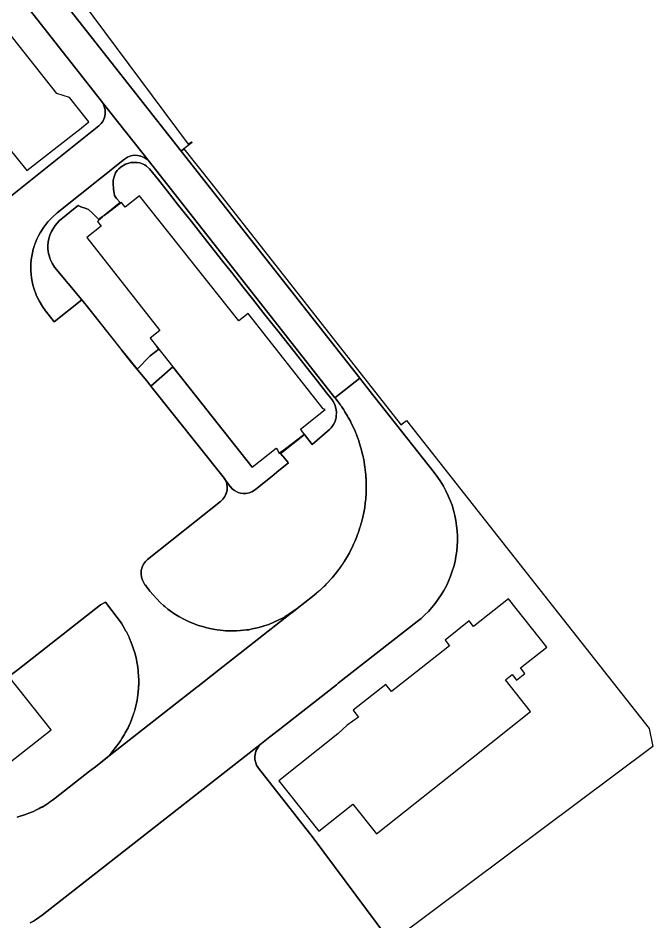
# Model space of a CAD drawing. Header units: metres. Extents: x 12119079 to 12120438, y 3530576 to 3532235.
# Drawn here: x 12120076 to 12120438, y 3530836 to 3531351 of the extents above; entities that cross this region are included whole.
import ezdxf

# ---------------------------------------------------------------- set-up
doc = ezdxf.new("R2010")
doc.units = ezdxf.units.M
for name, color, linetype in [('SURF_HOLE_Pavement Surface 6', 1, 'Continuous'), ('SURF_OUTER_Gravel Surface 1', 3, 'Continuous'), ('SURF_OUTER_Pavement Surface 1', 3, 'Continuous'), ('SURF_OUTER_Pavement Surface 10', 3, 'Continuous'), ('SURF_OUTER_Pavement Surface 12', 3, 'Continuous'), ('SURF_OUTER_Pavement Surface 18', 3, 'Continuous'), ('SURF_OUTER_Pavement Surface 3', 3, 'Continuous'), ('SURF_OUTER_Pavement Surface 6', 3, 'Continuous'), ('SURF_OUTER_Roadway Surface N10', 3, 'Continuous'), ('SURF_OUTER_Roadway Surface N12', 3, 'Continuous'), ('SURF_OUTER_Roadway Surface N8', 3, 'Continuous')]:
    doc.layers.add(name, color=color, linetype=linetype)

msp = doc.modelspace()

# ---------------------------------------------------------------- linework, layer by layer
at = {"layer": 'SURF_HOLE_Pavement Surface 6'}
msp.add_lwpolyline([(12120299.6372, 3530976.0695), (12120289.0836, 3530967.7459), (12120285.8323, 3530971.7762), (12120267.2447, 3530957.0971), (12120269.4421, 3530954.1852), (12120270.3154, 3530952.9863), (12120263.9112, 3530948.4295), (12120258.5531, 3530943.5776), (12120224.9215, 3530916.8649), (12120247.71, 3530888.173), (12120267.0597, 3530903.5348), (12120280.4963, 3530886.6174), (12120334.6335, 3530929.6156), (12120368.2645, 3530956.3269), (12120353.9959, 3530974.2919), (12120357.8929, 3530977.3633), (12120360.3708, 3530974.1821), (12120365.1159, 3530977.9607), (12120362.6048, 3530981.1264), (12120377.5587, 3530992.8756), (12120355.7953, 3531020.4437), (12120335.8458, 3531004.7037), (12120333.3737, 3531007.9009), (12120319.6236, 3530996.9446), (12120322.064, 3530993.7574)], close=True, dxfattribs=at)
at = {"layer": 'SURF_OUTER_Gravel Surface 1'}
for points in [[(12120125.36, 3531238.9582), (12120134.4745, 3531246.2252), (12120132.4353, 3531248.6342), (12120131.3072, 3531250.2184), (12120130.6959, 3531253.8688), (12120130.4633, 3531257.2722), (12120130.5985, 3531258.9354), (12120131.039, 3531260.9514), (12120131.8616, 3531263.1343), (12120132.8494, 3531264.439), (12120133.7293, 3531265.4284), (12120135.0435, 3531266.6057), (12120137.671, 3531268.1575), (12120139.4558, 3531268.7946), (12120140.648, 3531269.0353), (12120142.0423, 3531269.1621), (12120143.7898, 3531269.1621), (12120145.7549, 3531268.8142), (12120147.7273, 3531268.0953), (12120148.5683, 3531267.6626), (12120149.6279, 3531266.9912), (12120151.2811, 3531265.4936), (12120156.3432, 3531259.1768), (12120161.2427, 3531252.9085), (12120167.8606, 3531244.5464), (12120175.0818, 3531235.3749), (12120181.8238, 3531226.9651), (12120193.0782, 3531212.644), (12120198.0034, 3531206.5374), (12120199.3169, 3531204.8783), (12120204.5712, 3531198.0609), (12120209.8886, 3531191.4201), (12120217.18, 3531182.1545), (12120225.0527, 3531172.2858), (12120235.6877, 3531158.6551), (12120240.5415, 3531152.6156), (12120246.9673, 3531144.4687), (12120252.0473, 3531137.8495), (12120255.2164, 3531133.8846), (12120255.7773, 3531132.9563), (12120256.7388, 3531131.1723), (12120257.5729, 3531128.4337), (12120257.7082, 3531126.5861), (12120257.6615, 3531125.0395), (12120257.4926, 3531123.6789), (12120256.8195, 3531121.1607), (12120256.0487, 3531119.8199), (12120254.7554, 3531118.0055), (12120253.7672, 3531116.9463), (12120243.9638, 3531108.4204), (12120239.502, 3531114.168), (12120239.2725, 3531114.4954), (12120238.2558, 3531115.8166), (12120238.1779, 3531115.9364), (12120237.1827, 3531117.1804), (12120251.3265, 3531128.3511), (12120251.2556, 3531128.4069), (12120250.2565, 3531128.7936), (12120207.4401, 3531182.9876), (12120202.0648, 3531178.8741), (12120145.6225, 3531250.1018), (12120137.3951, 3531243.5903), (12120135.2786, 3531246.2955), (12120126.8839, 3531239.7444)], [(12120097.1422, 3531209.3812), (12120095.7576, 3531211.7479), (12120094.6984, 3531214.0887), (12120094.3852, 3531214.801), (12120093.7744, 3531217.3107), (12120093.4299, 3531219.8148), (12120093.4299, 3531221.5833), (12120093.6189, 3531224.0654), (12120094.4645, 3531227.6024), (12120095.4208, 3531229.8451), (12120097.4428, 3531233.2464), (12120099.8073, 3531235.8444), (12120103.819, 3531239.0411), (12120105.8341, 3531240.7996), (12120107.88, 3531242.5449), (12120110.6368, 3531244.4931), (12120112.2115, 3531243.8878), (12120112.6724, 3531243.7106), (12120114.6185, 3531243.0824), (12120116.4366, 3531242.213), (12120118.8016, 3531240.1533), (12120121.1661, 3531237.8057), (12120122.4815, 3531236.6632), (12120123.0143, 3531237.088), (12120124.5189, 3531237.8988), (12120122.1539, 3531236.0532), (12120121.5456, 3531235.5535), (12120123.6887, 3531232.8267), (12120115.4717, 3531226.3034), (12120157.2131, 3531173.338), (12120151.702, 3531168.9448), (12120155.1982, 3531164.5214), (12120156.5747, 3531162.7798), (12120151.723, 3531158.8918), (12120144.1832, 3531151.356), (12120140.9387, 3531155.414), (12120116.6173, 3531185.8331), (12120112.6702, 3531190.7699)], [(12120164.5184, 3531152.7293), (12120209.69, 3531095.5783), (12120223.3915, 3531106.3548), (12120224.1384, 3531105.3995), (12120225.0869, 3531103.3492), (12120225.5067, 3531103.6495), (12120225.5508, 3531103.5931), (12120226.8965, 3531104.6433), (12120226.6299, 3531103.8638), (12120225.926, 3531103.3003), (12120228.2666, 3531100.4499), (12120230.1114, 3531098.3568), (12120230.3404, 3531097.9327), (12120224.89, 3531093.5526), (12120221.1073, 3531090.4539), (12120212.696, 3531083.7312), (12120211.5687, 3531082.851), (12120209.5219, 3531081.512), (12120207.9781, 3531080.9602), (12120206.4037, 3531080.5208), (12120204.5201, 3531080.5208), (12120203.1501, 3531080.6536), (12120201.8211, 3531081.0112), (12120199.671, 3531082.1903), (12120198.4238, 3531083.0997), (12120198.3246, 3531083.2213), (12120196.7051, 3531085.2778), (12120194.0543, 3531088.915), (12120193.4543, 3531089.7382), (12120193.2851, 3531089.9957), (12120152.0407, 3531141.7307)]]:
    msp.add_lwpolyline(points, close=True, dxfattribs=at)
at = {"layer": 'SURF_OUTER_Pavement Surface 1'}
for points in [[(12119967.2184, 3531503.1591), (12120123.9635, 3531303.9869), (12120124.5976, 3531303.0097), (12120125.1223, 3531302.0331), (12120125.9986, 3531299.1639), (12120126.0382, 3531296.6555), (12120125.5953, 3531294.6541), (12120124.7749, 3531292.8218), (12120123.6575, 3531291.2503), (12120122.3445, 3531289.9897), (12120050.114, 3531232.309)], [(12120010.2509, 3531361.6217), (12120068.2495, 3531288.0345), (12120069.9878, 3531286.0991), (12120070.4094, 3531278.2299), (12120081.3023, 3531264.4404), (12120109.7714, 3531286.6755), (12120110.4941, 3531287.1457), (12120116.6151, 3531292.2779), (12120105.7137, 3531306.0617), (12120098.4231, 3531308.4215), (12120048.2425, 3531371.9998)]]:
    msp.add_lwpolyline(points, dxfattribs=at)
at = {"layer": 'SURF_OUTER_Pavement Surface 10'}
msp.add_lwpolyline([(12120083.3116, 3530835.9201), (12120085.0929, 3530836.87), (12120086.813, 3530837.9017), (12120090.0494, 3530840.1872), (12120215.0346, 3530938.0744), (12120213.6297, 3530936.7349), (12120213.0605, 3530935.9253), (12120211.8932, 3530933.7567), (12120211.3788, 3530931.8828), (12120211.2506, 3530930.4382), (12120211.3125, 3530928.9803), (12120211.7467, 3530927.0569), (12120212.2848, 3530925.6731), (12120213.3277, 3530924.0358), (12120244.3965, 3530884.3504), (12120286.9649, 3530827.1447)], dxfattribs=at)
at = {"layer": 'SURF_OUTER_Pavement Surface 12'}
msp.add_lwpolyline([(12120050.5549, 3531444.1684), (12120173.3458, 3531279.5739), (12120175.2235, 3531280.8932), (12120175.525, 3531280.5105), (12120170.8116, 3531276.7979), (12120169.2387, 3531275.5627), (12119975.3234, 3531521.9721)], dxfattribs=at)
at = {"layer": 'SURF_OUTER_Pavement Surface 18'}
msp.add_lwpolyline([(12120051.3106, 3530911.3924), (12120095.166, 3530945.8724), (12120071.1998, 3530976.2788), (12120076.4621, 3530980.3252), (12120123.395, 3531017.0835), (12120126.1254, 3531018.5885), (12120132.8414, 3531009.8365), (12120134.6555, 3531007.3216), (12120135.4147, 3531006.1821), (12120136.4579, 3531004.5181), (12120137.8205, 3531002.1429), (12120138.1021, 3531001.619), (12120139.5831, 3530998.6332), (12120139.9033, 3530997.9281), (12120140.8963, 3530995.5699), (12120141.6502, 3530993.5633), (12120142.0376, 3530992.4386), (12120143.0036, 3530989.2487), (12120143.7913, 3530986.0102), (12120144.096, 3530984.4915), (12120144.3983, 3530982.7331), (12120144.7798, 3530979.8401), (12120144.8226, 3530979.4273), (12120145.0631, 3530976.103), (12120145.1097, 3530974.6718), (12120145.1189, 3530972.7706), (12120145.1014, 3530972.1933), (12120144.9898, 3530969.4402), (12120144.6316, 3530965.7654), (12120144.1795, 3530962.8264), (12120143.85, 3530961.1294), (12120143.5007, 3530959.5634), (12120143.0553, 3530957.8041), (12120141.5947, 3530953.177), (12120141.2139, 3530952.1112), (12120140.3963, 3530950.0696), (12120139.0161, 3530947.0359), (12120137.4698, 3530944.0833), (12120137.1935, 3530943.6173), (12120136.3942, 3530942.2697), (12120135.5419, 3530940.9678), (12120134.7141, 3530939.6263), (12120133.8987, 3530938.4578), (12120131.9001, 3530935.8097), (12120128.2546, 3530931.0742), (12120128.2464, 3530931.0636), (12120125.5403, 3530928.9375), (12120120.4117, 3530924.8439), (12120117.1424, 3530922.2485), (12120097.5213, 3530906.8814), (12120095.9697, 3530905.7336), (12120094.3498, 3530904.5605), (12120093.8671, 3530904.2343), (12120091.5462, 3530902.7583), (12120089.4117, 3530901.5275), (12120088.3715, 3530900.9764), (12120086.5653, 3530900.0732), (12120085.0919, 3530899.374), (12120082.5978, 3530898.3204), (12120081.644, 3530897.9543), (12120079.4664, 3530897.1792), (12120077.5991, 3530896.5904), (12120075.9603, 3530896.128)], dxfattribs=at)
at = {"layer": 'SURF_OUTER_Pavement Surface 3'}
for points in [[(12120088.3091, 3531190.3785), (12120088.1012, 3531190.7758), (12120086.6975, 3531193.7398), (12120085.369, 3531197.4327), (12120084.8419, 3531199.3275), (12120084.3928, 3531201.3177), (12120084.0482, 3531203.3167), (12120083.8041, 3531205.3439), (12120083.6633, 3531207.3918), (12120083.6278, 3531209.4524), (12120083.6988, 3531211.5176), (12120083.8767, 3531213.5791), (12120084.1609, 3531215.6286), (12120084.5502, 3531217.658), (12120085.0423, 3531219.6593), (12120085.4929, 3531221.1554), (12120086.3223, 3531223.5472), (12120087.1022, 3531225.4198), (12120087.9687, 3531227.2363), (12120088.9166, 3531228.9912), (12120091.0318, 3531232.2969), (12120093.3972, 3531235.3061), (12120095.9594, 3531237.9991), (12120098.6659, 3531240.3673), (12120137.0762, 3531271.0404), (12120138.7113, 3531272.1029), (12120140.5427, 3531272.8322), (12120142.515, 3531273.1941), (12120144.4647, 3531273.1601), (12120146.3706, 3531272.7484), (12120148.1943, 3531271.9559), (12120149.8251, 3531270.8181), (12120151.1743, 3531269.411), (12120256.9116, 3531135.0534), (12120256.9586, 3531134.9935), (12120257.9222, 3531133.731), (12120258.7005, 3531132.7004), (12120259.2848, 3531131.9267), (12120260.2909, 3531130.5145), (12120260.7855, 3531129.8025), (12120261.8895, 3531128.1586), (12120262.5815, 3531127.0603), (12120264.0833, 3531124.5728), (12120264.4736, 3531123.8525), (12120265.6486, 3531121.6845), (12120266.1724, 3531120.666), (12120268.1171, 3531116.6358), (12120268.1539, 3531116.5074), (12120268.5984, 3531115.3953), (12120268.904, 3531114.6076), (12120269.5569, 3531112.922), (12120269.8946, 3531111.9913), (12120270.4114, 3531110.5676), (12120270.7576, 3531109.5203), (12120271.5104, 3531107.0949), (12120271.812, 3531106.0337), (12120272.5817, 3531103.0014), (12120272.6701, 3531102.6138), (12120272.7509, 3531102.2596), (12120273.2865, 3531099.6881), (12120273.4989, 3531098.5834), (12120273.993, 3531095.2954), (12120274.1639, 3531093.9063), (12120274.2997, 3531092.5473), (12120274.4239, 3531091.3052), (12120274.4526, 3531091.0171), (12120274.4985, 3531090.3922), (12120274.5056, 3531090.2514), (12120274.5767, 3531088.8404), (12120274.5829, 3531088.8379), (12120274.6692, 3531087.0049), (12120274.6801, 3531086.4244), (12120274.6842, 3531083.3522), (12120274.6656, 3531082.4042), (12120274.5772, 3531080.2004), (12120274.4664, 3531078.4707), (12120274.4254, 3531077.896), (12120274.207, 3531075.9458), (12120274.1186, 3531075.1866), (12120273.8126, 3531072.592), (12120273.246, 3531069.6026), (12120272.7302, 3531067.0948), (12120271.9816, 3531064.0653), (12120271.9566, 3531063.9636), (12120271.8518, 3531063.5811), (12120271.6393, 3531062.8637), (12120270.9456, 3531060.5388), (12120270.908, 3531060.4127), (12120270.7189, 3531059.8258), (12120270.6699, 3531059.6723), (12120269.5931, 3531056.622), (12120269.1123, 3531055.3724), (12120268.3139, 3531053.4481), (12120267.881, 3531052.3947), (12120267.5257, 3531051.5528), (12120266.6845, 3531049.8333), (12120265.2221, 3531046.9093), (12120265.0797, 3531046.634), (12120263.8537, 3531044.5117), (12120263.4573, 3531043.8326), (12120262.3509, 3531042.0287), (12120262.1559, 3531041.7359), (12120260.2719, 3531038.9086), (12120259.9714, 3531038.4733), (12120258.17, 3531036.0454), (12120257.7955, 3531035.5474), (12120255.2881, 3531032.4905), (12120254.7753, 3531031.9149), (12120252.8965, 3531029.8515), (12120252.8964, 3531029.8514), (12120252.4799, 3531029.4089), (12120252.0846, 3531029.0134), (12120250.6254, 3531027.5539), (12120250.5897, 3531027.5182), (12120249.5413, 3531026.5041), (12120249.0677, 3531026.0587), (12120248.2066, 3531025.2903), (12120247.5837, 3531024.7252), (12120246.412, 3531023.7125), (12120244.0347, 3531021.7566), (12120235.3866, 3531014.9838), (12120232.4149, 3531012.8166), (12120231.0719, 3531011.921), (12120228.6133, 3531010.4101), (12120228.5218, 3531010.3554), (12120228.5206, 3531010.3575), (12120228.3597, 3531010.2666), (12120228.3628, 3531010.2608), (12120227.0577, 3531009.5308), (12120224.99, 3531008.441), (12120222.1475, 3531007.1269), (12120219.2282, 3531005.9585), (12120216.4826, 3531005.0235), (12120213.6116, 3531004.1976), (12120209.7524, 3531003.3201), (12120208.4929, 3531003.1033), (12120207.8804, 3531002.9128), (12120206.4636, 3531002.7839), (12120203.1503, 3531002.4306), (12120200.1265, 3531002.2655), (12120197.6566, 3531002.232), (12120194.5656, 3531002.3501), (12120193.1631, 3531002.4785), (12120189.8821, 3531002.8545), (12120186.5969, 3531003.418), (12120183.9176, 3531004.0219), (12120182.1071, 3531004.4962), (12120179.2427, 3531005.3881), (12120173.8802, 3531007.3731), (12120170.7848, 3531008.8649), (12120167.9561, 3531010.4225), (12120166.9796, 3531011.0067), (12120165.1286, 3531012.1875), (12120162.956, 3531013.7001), (12120161.6642, 3531014.6693), (12120159.9257, 3531016.0625), (12120159.1623, 3531016.7086), (12120157.4444, 3531018.2462), (12120157.3013, 3531018.3892), (12120151.3977, 3531024.9478), (12120149.7609, 3531027.096), (12120149.0725, 3531028.1017), (12120148.6092, 3531028.5482), (12120147.2331, 3531031.1309), (12120146.6769, 3531032.863), (12120146.4415, 3531034.7333), (12120146.5668, 3531036.649), (12120147.0607, 3531038.5156), (12120147.8726, 3531040.2044), (12120148.9496, 3531041.6705), (12120150.2031, 3531042.8608), (12120191.6995, 3531075.9427), (12120193.0183, 3531077.2076), (12120194.1401, 3531078.7863), (12120194.5945, 3531079.6794), (12120194.8308, 3531080.2893), (12120194.9622, 3531080.6285), (12120195.2338, 3531081.6206), (12120195.4028, 3531082.6408), (12120195.4654, 3531083.6731), (12120195.4217, 3531084.7008), (12120195.2821, 3531085.6569), (12120195.0307, 3531086.6798), (12120194.2889, 3531088.4688), (12120194.0543, 3531088.915), (12120196.7051, 3531085.2778), (12120197.1851, 3531084.6192), (12120198.3246, 3531083.2213), (12120198.4238, 3531083.0997), (12120199.671, 3531082.1903), (12120201.8211, 3531081.0112), (12120203.1501, 3531080.6536), (12120204.5201, 3531080.5208), (12120206.4037, 3531080.5208), (12120207.9781, 3531080.9602), (12120209.5219, 3531081.512), (12120211.5687, 3531082.851), (12120212.696, 3531083.7312), (12120221.1073, 3531090.4539), (12120224.89, 3531093.5526), (12120230.3404, 3531097.9327), (12120230.1114, 3531098.3568), (12120228.2666, 3531100.4499), (12120225.926, 3531103.3003), (12120226.6299, 3531103.8638), (12120239.502, 3531114.168), (12120243.9638, 3531108.4204), (12120253.7672, 3531116.9463), (12120254.7554, 3531118.0055), (12120256.0487, 3531119.8199), (12120256.8195, 3531121.1607), (12120257.4926, 3531123.6789), (12120257.6615, 3531125.0395), (12120257.7082, 3531125.4165), (12120257.7082, 3531126.5861), (12120257.5729, 3531128.4337), (12120256.7388, 3531131.1723), (12120255.7773, 3531132.9563), (12120255.2164, 3531133.8846), (12120252.0473, 3531137.8495), (12120246.9673, 3531144.4687), (12120240.5415, 3531152.6156), (12120235.6877, 3531158.6551), (12120225.0527, 3531172.2858), (12120217.18, 3531182.1545), (12120209.8886, 3531191.4201), (12120204.5712, 3531198.0609), (12120199.3169, 3531204.8783), (12120198.8129, 3531205.5378), (12120198.0034, 3531206.5374), (12120193.0782, 3531212.644), (12120181.8238, 3531226.9651), (12120175.0818, 3531235.3749), (12120167.8606, 3531244.5464), (12120161.2427, 3531252.9085), (12120156.3432, 3531259.1768), (12120151.2811, 3531265.4936), (12120149.6279, 3531266.9912), (12120149.3052, 3531267.2836), (12120148.5683, 3531267.6626), (12120147.7273, 3531268.0953), (12120145.7549, 3531268.8142), (12120143.9914, 3531269.1621), (12120143.7898, 3531269.1621), (12120142.0423, 3531269.1621), (12120140.648, 3531269.0353), (12120139.4558, 3531268.7946), (12120137.671, 3531268.1575), (12120135.0435, 3531266.6057), (12120133.7293, 3531265.4284), (12120132.8494, 3531264.439), (12120131.8616, 3531263.1343), (12120131.039, 3531260.9514), (12120130.5985, 3531258.9354), (12120130.4633, 3531257.2722), (12120130.6959, 3531253.8688), (12120131.3072, 3531250.2184), (12120132.4353, 3531248.6342), (12120134.4745, 3531246.2252), (12120125.36, 3531238.9582), (12120123.0143, 3531237.088), (12120122.4815, 3531236.6632), (12120121.1661, 3531237.8057), (12120118.8016, 3531240.1533), (12120116.4366, 3531242.213), (12120114.6185, 3531243.0824), (12120112.2115, 3531243.8878), (12120110.6368, 3531244.4931), (12120107.88, 3531242.5449), (12120105.8341, 3531240.7996), (12120103.819, 3531239.0411), (12120099.8073, 3531235.8444), (12120097.4428, 3531233.2464), (12120095.4208, 3531229.8451), (12120094.4645, 3531227.6024), (12120093.6189, 3531224.0654), (12120093.4299, 3531221.5833), (12120093.4299, 3531219.8148), (12120093.7744, 3531217.3107), (12120094.3852, 3531214.801), (12120094.6984, 3531214.0887), (12120095.6379, 3531211.9526), (12120095.7576, 3531211.7479), (12120097.1422, 3531209.3812), (12120112.6702, 3531190.7699), (12120097.0317, 3531178.3025), (12120093.5198, 3531182.7075), (12120091.9988, 3531184.6584), (12120090.2361, 3531187.0859), (12120088.3357, 3531190.2806)], [(12120135.3238, 3531162.3976), (12120140.9387, 3531155.414), (12120144.1832, 3531151.356), (12120151.723, 3531158.8918), (12120156.5747, 3531162.7798), (12120155.1982, 3531164.5214), (12120209.69, 3531095.5783), (12120164.5184, 3531152.7293), (12120152.0407, 3531141.7307), (12120149.6667, 3531144.7086), (12120143.6439, 3531151.9178), (12120140.8735, 3531155.3943)]]:
    msp.add_lwpolyline(points, close=True, dxfattribs=at)
at = {"layer": 'SURF_OUTER_Pavement Surface 6'}
msp.add_lwpolyline([(12120286.9649, 3530827.1447), (12120244.3965, 3530884.3504), (12120213.3277, 3530924.0358), (12120212.2848, 3530925.6731), (12120211.7467, 3530927.0569), (12120211.3125, 3530928.9803), (12120211.2506, 3530930.4382), (12120211.3788, 3530931.8828), (12120211.8932, 3530933.7567), (12120213.0605, 3530935.9253), (12120213.6297, 3530936.7349), (12120215.0346, 3530938.0744), (12120219.8534, 3530941.8486), (12120222.1286, 3530943.6145), (12120223.0025, 3530944.315), (12120223.8016, 3530944.921), (12120223.8335, 3530944.9658), (12120257.7792, 3530971.5518), (12120258.7576, 3530972.3997), (12120303.6723, 3531007.4949), (12120305.9019, 3531009.3293), (12120308.0583, 3531011.2856), (12120310.1318, 3531013.3597), (12120312.1133, 3531015.5461), (12120313.9939, 3531017.8388), (12120315.7651, 3531020.2306), (12120317.4196, 3531022.7136), (12120318.9503, 3531025.2789), (12120320.3515, 3531027.9172), (12120321.6182, 3531030.6187), (12120322.7463, 3531033.3728), (12120323.7331, 3531036.1691), (12120324.5768, 3531038.9967), (12120325.2765, 3531041.8448), (12120325.8327, 3531044.7027), (12120326.2466, 3531047.56), (12120326.5227, 3531050.4339), (12120326.6607, 3531053.3422), (12120326.657, 3531056.275), (12120326.509, 3531059.2143), (12120326.2137, 3531062.1726), (12120325.7714, 3531065.1158), (12120325.1822, 3531068.0407), (12120324.4472, 3531070.9362), (12120323.5691, 3531073.7916), (12120322.6818, 3531076.227), (12120322.5512, 3531076.5962), (12120321.4466, 3531079.2251), (12120320.1156, 3531082.0136), (12120318.7097, 3531084.6079), (12120317.1877, 3531087.1148), (12120315.5572, 3531089.527), (12120313.807, 3531091.8634), (12120313.3385, 3531092.4587), (12120276.2477, 3531139.5968), (12120275.8951, 3531140.0868), (12120272.2344, 3531144.6887), (12120271.0554, 3531146.1866), (12120169.2407, 3531275.5601), (12120169.2387, 3531275.5627), (12120170.8116, 3531276.7979), (12120186.32, 3531257.2202), (12120294.009, 3531120.2539), (12120294.4749, 3531119.6447), (12120297.6409, 3531122.1423), (12120368.6407, 3531031.98), (12120435.933, 3530946.6472), (12120438.0053, 3530936.4557), (12120291.2791, 3530826.6156)], dxfattribs=at)
msp.add_lwpolyline([(12120239.2725, 3531114.4954), (12120239.502, 3531114.168), (12120226.6299, 3531103.8638), (12120226.8965, 3531104.6433), (12120225.5508, 3531103.5931), (12120239.1255, 3531114.1874)], close=True, dxfattribs=at)
at = {"layer": 'SURF_OUTER_Roadway Surface N10'}
msp.add_lwpolyline([(12120050.114, 3531232.309), (12120122.3445, 3531289.9897), (12120123.0044, 3531290.567), (12120123.6575, 3531291.2503), (12120124.2472, 3531291.9992), (12120124.7749, 3531292.8218), (12120125.5953, 3531294.6541), (12120126.0382, 3531296.6555), (12120125.9986, 3531299.1639), (12120125.1223, 3531302.0331), (12120124.5976, 3531303.0097), (12120124.3075, 3531303.5498), (12120151.1743, 3531269.411), (12120149.8251, 3531270.8181), (12120148.1943, 3531271.9559), (12120146.3706, 3531272.7484), (12120144.4647, 3531273.1601), (12120142.515, 3531273.1941), (12120140.5427, 3531272.8322), (12120138.7113, 3531272.1029), (12120137.0762, 3531271.0404), (12120098.6659, 3531240.3673), (12120095.9594, 3531237.9991), (12120093.3972, 3531235.3061), (12120091.0318, 3531232.2969), (12120088.9166, 3531228.9912), (12120087.9687, 3531227.2363), (12120087.1022, 3531225.4198), (12120086.3223, 3531223.5472), (12120085.6342, 3531221.6248), (12120085.4929, 3531221.1554), (12120085.0423, 3531219.6593), (12120084.5502, 3531217.658), (12120084.1609, 3531215.6286), (12120083.8767, 3531213.5791), (12120083.6988, 3531211.5176), (12120083.6278, 3531209.4524), (12120083.6633, 3531207.3918), (12120083.8041, 3531205.3439), (12120084.0482, 3531203.3167), (12120084.3928, 3531201.3177), (12120084.8419, 3531199.3275), (12120085.369, 3531197.4327), (12120086.6975, 3531193.7398), (12120088.1012, 3531190.7758), (12120088.3357, 3531190.2806), (12120090.2361, 3531187.0859), (12120091.9988, 3531184.6584), (12120092.3492, 3531184.1759), (12120093.5198, 3531182.7075), (12120097.0317, 3531178.3025), (12120112.6702, 3531190.7699), (12120116.6173, 3531185.8331), (12120140.8735, 3531155.3943), (12120143.6439, 3531151.9178), (12120149.6667, 3531144.7086), (12120152.0407, 3531141.7307), (12120193.2851, 3531089.9957), (12120193.4543, 3531089.7382), (12120194.2889, 3531088.4688), (12120195.0307, 3531086.6798), (12120195.4217, 3531084.7008), (12120195.4654, 3531083.6731), (12120195.4028, 3531082.6408), (12120195.2338, 3531081.6206), (12120194.8308, 3531080.2893), (12120194.1401, 3531078.7863), (12120193.0183, 3531077.2076), (12120191.6995, 3531075.9427), (12120150.2031, 3531042.8608), (12120148.9496, 3531041.6705), (12120147.8726, 3531040.2044), (12120147.0607, 3531038.5156), (12120146.5668, 3531036.649), (12120146.4415, 3531034.7333), (12120146.6769, 3531032.863), (12120147.2331, 3531031.1309), (12120148.6092, 3531028.5482), (12120149.0725, 3531028.1017), (12120149.7036, 3531027.1495), (12120149.7609, 3531027.096), (12120151.2153, 3531025.1518), (12120151.3977, 3531024.9478), (12120157.3013, 3531018.3892), (12120157.4444, 3531018.2462), (12120159.1623, 3531016.7086), (12120159.9257, 3531016.0625), (12120161.6642, 3531014.6693), (12120162.956, 3531013.7001), (12120165.1286, 3531012.1875), (12120166.9796, 3531011.0067), (12120167.9561, 3531010.4225), (12120170.7848, 3531008.8649), (12120173.8802, 3531007.3731), (12120179.2427, 3531005.3881), (12120182.1071, 3531004.4962), (12120183.9176, 3531004.0219), (12120186.5969, 3531003.418), (12120189.8821, 3531002.8545), (12120193.1631, 3531002.4785), (12120194.5656, 3531002.3501), (12120197.6566, 3531002.232), (12120200.1265, 3531002.2655), (12120200.7707, 3531002.2743), (12120203.1503, 3531002.4306), (12120206.4636, 3531002.7839), (12120207.8804, 3531002.9128), (12120208.4929, 3531003.1033), (12120209.7524, 3531003.3201), (12120213.6116, 3531004.1976), (12120216.2098, 3531004.9325), (12120216.4826, 3531005.0235), (12120219.2282, 3531005.9585), (12120222.1475, 3531007.1269), (12120224.99, 3531008.441), (12120227.0577, 3531009.5308), (12120227.7451, 3531009.8931), (12120228.3628, 3531010.2608), (12120228.3597, 3531010.2666), (12120228.5218, 3531010.3554), (12120228.5206, 3531010.3575), (12120228.6133, 3531010.4101), (12120231.0719, 3531011.921), (12120232.4149, 3531012.8166), (12120235.3866, 3531014.9838), (12120232.3566, 3531012.6109), (12120231.2801, 3531011.7833), (12120231.2151, 3531011.7172), (12120190.559, 3530979.8856), (12120178.7117, 3530970.589), (12120178.2371, 3530970.2313), (12120178.175, 3530970.1678), (12120128.2546, 3530931.0742), (12120131.9001, 3530935.8097), (12120133.8987, 3530938.4578), (12120134.7141, 3530939.6263), (12120135.5419, 3530940.9678), (12120135.7332, 3530941.2322), (12120137.1935, 3530943.6173), (12120137.4698, 3530944.0833), (12120139.0161, 3530947.0359), (12120139.3755, 3530947.7841), (12120140.3963, 3530950.0696), (12120141.2139, 3530952.1112), (12120141.5947, 3530953.177), (12120142.6178, 3530956.3452), (12120143.0553, 3530957.8041), (12120143.5007, 3530959.5634), (12120143.85, 3530961.1294), (12120144.1795, 3530962.8264), (12120144.6316, 3530965.7654), (12120144.9898, 3530969.4402), (12120145.0484, 3530970.4483), (12120145.1014, 3530972.1933), (12120145.1189, 3530972.7706), (12120145.1097, 3530974.6718), (12120145.0631, 3530976.103), (12120144.8226, 3530979.4273), (12120144.7798, 3530979.8401), (12120144.3983, 3530982.7331), (12120144.096, 3530984.4915), (12120143.7913, 3530986.0102), (12120143.0036, 3530989.2487), (12120142.0376, 3530992.4386), (12120141.6502, 3530993.5633), (12120140.8963, 3530995.5699), (12120139.9033, 3530997.9281), (12120139.5831, 3530998.6332), (12120138.1021, 3531001.619), (12120137.8205, 3531002.1429), (12120136.4579, 3531004.5181), (12120135.4147, 3531006.1821), (12120134.6555, 3531007.3216), (12120132.8414, 3531009.8365), (12120126.1254, 3531018.5885), (12120123.395, 3531017.0835), (12120076.4621, 3530980.3252), (12120071.1998, 3530976.2788)], dxfattribs=at)
at = {"layer": 'SURF_OUTER_Roadway Surface N12'}
msp.add_lwpolyline([(12120075.9603, 3530896.128), (12120077.5991, 3530896.5904), (12120079.4664, 3530897.1792), (12120080.5917, 3530897.5667), (12120081.644, 3530897.9543), (12120082.5978, 3530898.3204), (12120085.0919, 3530899.374), (12120086.5653, 3530900.0732), (12120088.3715, 3530900.9764), (12120089.4117, 3530901.5275), (12120090.027, 3530901.8703), (12120091.5462, 3530902.7583), (12120093.8671, 3530904.2343), (12120094.3498, 3530904.5605), (12120095.9697, 3530905.7336), (12120097.0492, 3530906.5154), (12120097.5213, 3530906.8814), (12120117.1424, 3530922.2485), (12120120.4117, 3530924.8439), (12120128.2464, 3530931.0636), (12120128.2546, 3530931.0742), (12120178.175, 3530970.1678), (12120178.7117, 3530970.589), (12120190.559, 3530979.8856), (12120231.2151, 3531011.7172), (12120232.3566, 3531012.6109), (12120235.3866, 3531014.9838), (12120244.0347, 3531021.7566), (12120246.412, 3531023.7125), (12120247.0062, 3531024.2014), (12120247.5837, 3531024.7252), (12120247.9866, 3531025.0765), (12120248.2066, 3531025.2903), (12120249.0677, 3531026.0587), (12120249.5413, 3531026.5041), (12120249.8814, 3531026.8098), (12120250.5897, 3531027.5182), (12120250.6254, 3531027.5539), (12120251.6237, 3531028.521), (12120252.0846, 3531029.0134), (12120252.4799, 3531029.4089), (12120252.8964, 3531029.8514), (12120252.8965, 3531029.8515), (12120254.4067, 3531031.4942), (12120254.7753, 3531031.9149), (12120255.2881, 3531032.4905), (12120257.7955, 3531035.5474), (12120258.17, 3531036.0454), (12120259.2136, 3531037.4297), (12120259.9714, 3531038.4733), (12120260.2719, 3531038.9086), (12120261.1026, 3531040.1119), (12120262.1559, 3531041.7359), (12120262.3509, 3531042.0287), (12120263.4573, 3531043.8326), (12120263.8537, 3531044.5117), (12120265.09, 3531046.63), (12120265.2221, 3531046.9093), (12120266.6845, 3531049.8333), (12120267.5372, 3531051.5479), (12120267.881, 3531052.3947), (12120268.3139, 3531053.4481), (12120268.6396, 3531054.2001), (12120269.1123, 3531055.3724), (12120269.5931, 3531056.622), (12120270.0791, 3531057.926), (12120270.6699, 3531059.6723), (12120270.7189, 3531059.8258), (12120270.908, 3531060.4127), (12120270.9456, 3531060.5388), (12120271.3469, 3531061.7996), (12120271.6393, 3531062.8637), (12120271.8518, 3531063.5811), (12120271.9566, 3531063.9636), (12120271.9816, 3531064.0653), (12120272.3304, 3531065.4141), (12120272.7302, 3531067.0948), (12120273.246, 3531069.6026), (12120273.8126, 3531072.592), (12120274.1186, 3531075.1866), (12120274.1534, 3531075.3922), (12120274.207, 3531075.9458), (12120274.4254, 3531077.896), (12120274.4664, 3531078.4707), (12120274.5772, 3531080.2004), (12120274.6656, 3531082.4042), (12120274.6842, 3531083.3522), (12120274.7052, 3531085.0883), (12120274.6801, 3531086.4244), (12120274.6692, 3531087.0049), (12120274.6618, 3531087.3964), (12120274.5829, 3531088.8379), (12120274.5767, 3531088.8404), (12120274.5538, 3531089.5013), (12120274.5056, 3531090.2514), (12120274.4985, 3531090.3922), (12120274.4526, 3531091.0171), (12120274.4239, 3531091.3052), (12120274.3268, 3531092.3956), (12120274.2997, 3531092.5473), (12120274.1639, 3531093.9063), (12120274.0886, 3531094.6591), (12120273.993, 3531095.2954), (12120273.4989, 3531098.5834), (12120273.2865, 3531099.6881), (12120272.7509, 3531102.2596), (12120272.7085, 3531102.4973), (12120272.6701, 3531102.6138), (12120272.5817, 3531103.0014), (12120272.0914, 3531105.0236), (12120271.812, 3531106.0337), (12120271.5104, 3531107.0949), (12120270.7576, 3531109.5203), (12120270.5308, 3531110.2686), (12120270.4114, 3531110.5676), (12120270.2439, 3531111.0823), (12120269.8946, 3531111.9913), (12120269.5569, 3531112.922), (12120269.2054, 3531113.8906), (12120268.904, 3531114.6076), (12120268.5984, 3531115.3953), (12120268.1171, 3531116.6358), (12120266.1724, 3531120.666), (12120265.958, 3531121.1116), (12120265.6486, 3531121.6845), (12120264.8681, 3531123.1735), (12120264.4736, 3531123.8525), (12120264.0833, 3531124.5728), (12120262.5815, 3531127.0603), (12120261.8895, 3531128.1586), (12120261.449, 3531128.8444), (12120260.7855, 3531129.8025), (12120260.2909, 3531130.5145), (12120259.88, 3531131.1317), (12120259.2848, 3531131.9267), (12120258.7005, 3531132.7004), (12120257.9806, 3531133.6723), (12120257.9222, 3531133.731), (12120257.5736, 3531134.212), (12120256.9586, 3531134.9935), (12120256.9116, 3531135.0534), (12120271.0554, 3531146.1866), (12120272.2344, 3531144.6887), (12120276.2477, 3531139.5968), (12120313.3385, 3531092.4587), (12120315.5572, 3531089.527), (12120317.1877, 3531087.1148), (12120318.7097, 3531084.6079), (12120320.1156, 3531082.0136), (12120321.4466, 3531079.2251), (12120322.6818, 3531076.227), (12120323.5691, 3531073.7916), (12120324.4472, 3531070.9362), (12120325.1822, 3531068.0407), (12120325.7714, 3531065.1158), (12120326.2137, 3531062.1726), (12120326.509, 3531059.2143), (12120326.657, 3531056.275), (12120326.6607, 3531053.3422), (12120326.5227, 3531050.4339), (12120326.2466, 3531047.56), (12120325.8327, 3531044.7027), (12120325.2765, 3531041.8448), (12120324.5768, 3531038.9967), (12120323.7331, 3531036.1691), (12120322.7463, 3531033.3728), (12120321.6182, 3531030.6187), (12120320.3515, 3531027.9172), (12120318.9503, 3531025.2789), (12120317.4196, 3531022.7136), (12120315.7651, 3531020.2306), (12120313.9939, 3531017.8388), (12120312.1133, 3531015.5461), (12120310.1318, 3531013.3597), (12120308.0583, 3531011.2856), (12120305.9019, 3531009.3293), (12120303.6723, 3531007.4949), (12120258.7576, 3530972.3997), (12120257.7792, 3530971.5518), (12120223.8335, 3530944.9658), (12120223.0025, 3530944.315), (12120219.8534, 3530941.8486), (12120215.0346, 3530938.0744), (12120090.0494, 3530840.1872), (12120086.813, 3530837.9017), (12120085.0929, 3530836.87), (12120083.3116, 3530835.9201)], dxfattribs=at)
at = {"layer": 'SURF_OUTER_Roadway Surface N8'}
msp.add_lwpolyline([(12119975.3234, 3531521.9721), (12120169.2387, 3531275.5627), (12120169.2407, 3531275.5601), (12120271.0554, 3531146.1866), (12120256.9116, 3531135.0534), (12120151.1743, 3531269.411), (12120124.3075, 3531303.5498), (12120123.9635, 3531303.9869), (12119967.2184, 3531503.1591)], dxfattribs=at)

doc.saveas('drawing.dxf')
